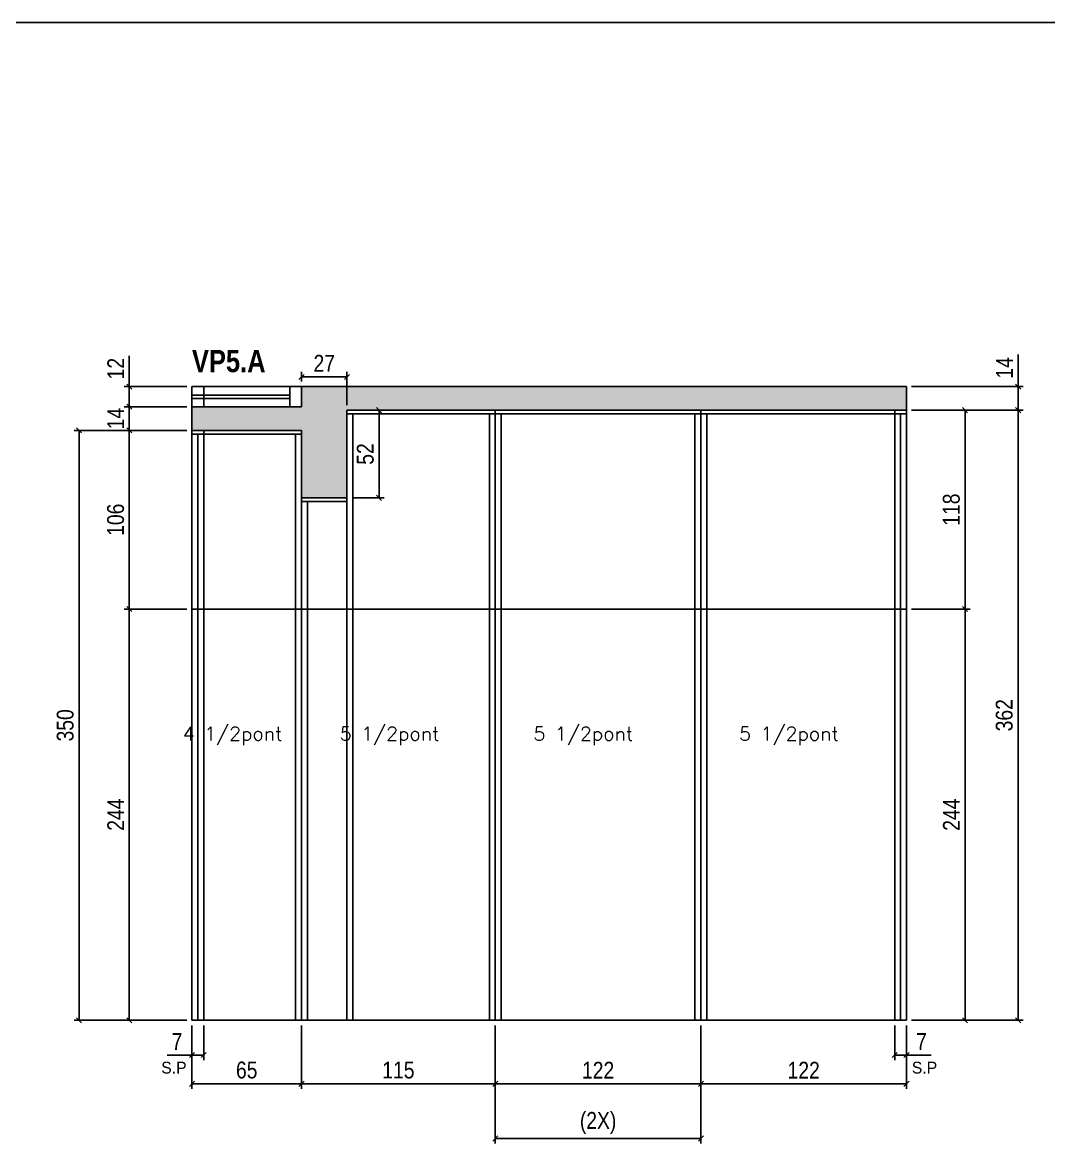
# Model space of a CAD drawing. Extents: x 142292 to 147556, y 149363 to 152785.
# Drawn here: x 145070 to 145679, y 151003 to 151668 of the extents above; entities that cross this region are included whole.
import ezdxf

# ---------------------------------------------------------------- set-up
doc = ezdxf.new("R2010")
doc.units = 0
doc.linetypes.add('HIDDEN', pattern=[0.375, 0.25, -0.125])
doc.layers.get('0').update_dxf_attribs({"linetype": 'CONTINUOUS'})
doc.layers.get('DEFPOINTS').update_dxf_attribs({"linetype": 'CONTINUOUS'})
for name, color, linetype in [('COTA', 241, 'CONTINUOUS'), ('NOMENCLATURA', 7, 'CONTINUOUS'), ('Painéis', 200, 'CONTINUOUS'), ('PONTALETE', 7, 'CONTINUOUS'), ('SARR_2.2x7', 40, 'CONTINUOUS'), ('SARR_3.5x7', 81, 'CONTINUOUS'), ('SARR_EDITAR', 141, 'CONTINUOUS'), ('texto', 7, 'CONTINUOUS')]:
    doc.layers.add(name, color=color, linetype=linetype)
doc.styles.add('COTA TECNICA', font='techl___.ttf', dxfattribs={"height": 10})
doc.styles.add('ROMAS860', font='ROMAS860.SHX')
doc.styles.get("Standard").update_dxf_attribs({"font": 'ROMANS.SHX'})
doc.styles.add('TECNICA', font='techb___.ttf', dxfattribs={"height": 10})
doc.dimstyles.new('PAINEL', dxfattribs={"dimtxt": 10, "dimasz": 3, "dimexe": 3, "dimexo": 3, "dimgap": 3, "dimtad": 1, "dimdec": 1, "dimzin": 12, "dimdsep": 46, "dimtxsty": 'COTA TECNICA', "dimblk1": 'OBLIQUE', "dimblk2": 'OBLIQUE', "dimsah": 1, "dimcen": 0.9, "dimclrd": 4, "dimclre": 4, "dimclrt": 240, "dimadec": 1, "dimazin": 3, "dimtfac": 1, "dimtdec": 1, "dimtmove": 0, "dimatfit": 3, "dimfxl": 1, "dimtolj": 1, "dimtzin": 12, "dimarcsym": 0})

# ---------------------------------------------------------------- blocks, each defined once
blk = doc.blocks.new('_Oblique')
at = {"color": 0, "linetype": 'ByBlock', "lineweight": -2}
blk.add_line((-0.5, -0.5), (0.5, 0.5), dxfattribs=at)
blk = doc.blocks.new('*D932')
at = {"layer": 'COTA', "color": 4, "linetype": 'ByBlock', "lineweight": -2, "transparency": 16777216}
for p, q in [((145472.52, 151073.24), (145472.52, 151035.57)), ((145594.52, 151073.24), (145594.52, 151035.57)), ((145594.52, 151038.57), (145472.52, 151038.57))]:
    blk.add_line(p, q, dxfattribs=at)
at = {"layer": 'DEFPOINTS', "color": 0, "linetype": 'ByBlock', "transparency": 16777216}
for p in [(145472.52, 151076.24), (145594.52, 151076.24), (145472.52, 151038.57)]:
    blk.add_point(p, dxfattribs=at)
at = {"layer": 'COTA', "color": 4, "linetype": 'ByBlock', "lineweight": -2, "transparency": 16777216, "xscale": 3, "yscale": 3, "zscale": 3, "rotation": 180}
blk.add_blockref('_Oblique', (145472.52, 151038.57), dxfattribs=at)
at = {"layer": 'COTA', "color": 4, "linetype": 'ByBlock', "lineweight": -2, "transparency": 16777216, "xscale": 3, "yscale": 3, "zscale": 3}
blk.add_blockref('_Oblique', (145594.52, 151038.57), dxfattribs=at)
at = {"layer": 'COTA', "color": 240, "linetype": 'ByBlock', "transparency": 16777216, "insert": (145533.52, 151046.63), "char_height": 10, "attachment_point": 5, "style": 'COTA TECNICA'}
blk.add_mtext('\\A1;122', dxfattribs=at)
blk = doc.blocks.new('*D933')
at = {"layer": 'COTA', "color": 4, "linetype": 'ByBlock', "lineweight": -2, "transparency": 16777216}
for p, q in [((145350.52, 151073.24), (145350.52, 151035.57)), ((145472.52, 151073.24), (145472.52, 151035.57)), ((145472.52, 151038.57), (145350.52, 151038.57))]:
    blk.add_line(p, q, dxfattribs=at)
at = {"layer": 'DEFPOINTS', "color": 0, "linetype": 'ByBlock', "transparency": 16777216}
for p in [(145350.52, 151076.24), (145472.52, 151076.24), (145350.52, 151038.57)]:
    blk.add_point(p, dxfattribs=at)
at = {"layer": 'COTA', "color": 4, "linetype": 'ByBlock', "lineweight": -2, "transparency": 16777216, "xscale": 3, "yscale": 3, "zscale": 3, "rotation": 180}
blk.add_blockref('_Oblique', (145350.52, 151038.57), dxfattribs=at)
at = {"layer": 'COTA', "color": 4, "linetype": 'ByBlock', "lineweight": -2, "transparency": 16777216, "xscale": 3, "yscale": 3, "zscale": 3}
blk.add_blockref('_Oblique', (145472.52, 151038.57), dxfattribs=at)
at = {"layer": 'COTA', "color": 240, "linetype": 'ByBlock', "transparency": 16777216, "insert": (145411.52, 151046.63), "char_height": 10, "attachment_point": 5, "style": 'COTA TECNICA'}
blk.add_mtext('\\A1;122', dxfattribs=at)
blk = doc.blocks.new('*D934')
at = {"layer": 'COTA', "color": 4, "linetype": 'ByBlock', "lineweight": -2, "transparency": 16777216}
for p, q in [((145167.52, 151320.24), (145130.36, 151320.24)), ((145133.36, 151076.24), (145133.36, 151320.24)), ((145167.52, 151076.24), (145130.36, 151076.24))]:
    blk.add_line(p, q, dxfattribs=at)
at = {"layer": 'DEFPOINTS', "color": 0, "linetype": 'ByBlock', "transparency": 16777216}
for p in [(145133.36, 151320.24), (145170.52, 151320.24), (145170.52, 151076.24)]:
    blk.add_point(p, dxfattribs=at)
at = {"layer": 'COTA', "color": 4, "linetype": 'ByBlock', "lineweight": -2, "transparency": 16777216, "xscale": 3, "yscale": 3, "zscale": 3}
for p, rotation in [((145133.36, 151320.24), 90), ((145133.36, 151076.24), 270)]:
    blk.add_blockref('_Oblique', p, dxfattribs=dict(at, rotation=rotation))
at = {"layer": 'COTA', "color": 240, "linetype": 'ByBlock', "transparency": 16777216, "insert": (145125.29, 151198.24), "char_height": 10, "attachment_point": 5, "rotation": 90, "style": 'COTA TECNICA'}
blk.add_mtext('\\A1;244', dxfattribs=at)
blk = doc.blocks.new('*D935')
at = {"layer": 'COTA', "color": 4, "linetype": 'ByBlock', "lineweight": -2, "transparency": 16777216}
for p, q in [((145167.52, 151426.24), (145130.36, 151426.24)), ((145133.36, 151320.24), (145133.36, 151426.24)), ((145167.52, 151320.24), (145130.36, 151320.24))]:
    blk.add_line(p, q, dxfattribs=at)
at = {"layer": 'DEFPOINTS', "color": 0, "linetype": 'ByBlock', "transparency": 16777216}
for p in [(145133.36, 151426.24), (145170.52, 151426.24), (145170.52, 151320.24)]:
    blk.add_point(p, dxfattribs=at)
at = {"layer": 'COTA', "color": 4, "linetype": 'ByBlock', "lineweight": -2, "transparency": 16777216, "xscale": 3, "yscale": 3, "zscale": 3}
for p, rotation in [((145133.36, 151426.24), 90), ((145133.36, 151320.24), 270)]:
    blk.add_blockref('_Oblique', p, dxfattribs=dict(at, rotation=rotation))
at = {"layer": 'COTA', "color": 240, "linetype": 'ByBlock', "transparency": 16777216, "insert": (145125.26, 151373.24), "char_height": 10, "attachment_point": 5, "rotation": 90, "style": 'COTA TECNICA'}
blk.add_mtext('\\A1;106', dxfattribs=at)
blk = doc.blocks.new('*D936')
at = {"layer": 'COTA', "color": 4, "linetype": 'ByBlock', "lineweight": -2, "transparency": 16777216}
for p, q in [((145167.52, 151426.24), (145100.58, 151426.24)), ((145103.58, 151076.24), (145103.58, 151426.24)), ((145167.52, 151076.24), (145100.58, 151076.24))]:
    blk.add_line(p, q, dxfattribs=at)
at = {"layer": 'DEFPOINTS', "color": 0, "linetype": 'ByBlock', "transparency": 16777216}
for p in [(145103.58, 151426.24), (145170.52, 151426.24), (145170.52, 151076.24)]:
    blk.add_point(p, dxfattribs=at)
at = {"layer": 'COTA', "color": 4, "linetype": 'ByBlock', "lineweight": -2, "transparency": 16777216, "xscale": 3, "yscale": 3, "zscale": 3}
for p, rotation in [((145103.58, 151426.24), 90), ((145103.58, 151076.24), 270)]:
    blk.add_blockref('_Oblique', p, dxfattribs=dict(at, rotation=rotation))
at = {"layer": 'COTA', "color": 240, "linetype": 'ByBlock', "transparency": 16777216, "insert": (145095.36, 151251.24), "char_height": 10, "attachment_point": 5, "rotation": 90, "style": 'COTA TECNICA'}
blk.add_mtext('\\A1;350', dxfattribs=at)
blk = doc.blocks.new('*D937')
at = {"layer": 'COTA', "color": 4, "linetype": 'ByBlock', "lineweight": -2, "transparency": 16777216}
for p, q in [((145235.52, 151073.24), (145235.52, 151035.57)), ((145350.52, 151073.24), (145350.52, 151035.57)), ((145350.52, 151038.57), (145235.52, 151038.57))]:
    blk.add_line(p, q, dxfattribs=at)
at = {"layer": 'DEFPOINTS', "color": 0, "linetype": 'ByBlock', "transparency": 16777216}
for p in [(145235.52, 151076.24), (145350.52, 151076.24), (145235.52, 151038.57)]:
    blk.add_point(p, dxfattribs=at)
at = {"layer": 'COTA', "color": 4, "linetype": 'ByBlock', "lineweight": -2, "transparency": 16777216, "xscale": 3, "yscale": 3, "zscale": 3, "rotation": 180}
blk.add_blockref('_Oblique', (145235.52, 151038.57), dxfattribs=at)
at = {"layer": 'COTA', "color": 4, "linetype": 'ByBlock', "lineweight": -2, "transparency": 16777216, "xscale": 3, "yscale": 3, "zscale": 3}
blk.add_blockref('_Oblique', (145350.52, 151038.57), dxfattribs=at)
at = {"layer": 'COTA', "color": 240, "linetype": 'ByBlock', "transparency": 16777216, "insert": (145293.02, 151046.68), "char_height": 10, "attachment_point": 5, "style": 'COTA TECNICA'}
blk.add_mtext('\\A1;115', dxfattribs=at)
blk = doc.blocks.new('*D938')
at = {"layer": 'COTA', "color": 4, "linetype": 'ByBlock', "lineweight": -2, "transparency": 16777216}
for p, q in [((145170.52, 151073.24), (145170.52, 151035.57)), ((145235.52, 151073.24), (145235.52, 151035.57)), ((145235.52, 151038.57), (145170.52, 151038.57))]:
    blk.add_line(p, q, dxfattribs=at)
at = {"layer": 'DEFPOINTS', "color": 0, "linetype": 'ByBlock', "transparency": 16777216}
for p in [(145170.52, 151076.24), (145235.52, 151076.24), (145170.52, 151038.57)]:
    blk.add_point(p, dxfattribs=at)
at = {"layer": 'COTA', "color": 4, "linetype": 'ByBlock', "lineweight": -2, "transparency": 16777216, "xscale": 3, "yscale": 3, "zscale": 3, "rotation": 180}
blk.add_blockref('_Oblique', (145170.52, 151038.57), dxfattribs=at)
at = {"layer": 'COTA', "color": 4, "linetype": 'ByBlock', "lineweight": -2, "transparency": 16777216, "xscale": 3, "yscale": 3, "zscale": 3}
blk.add_blockref('_Oblique', (145235.52, 151038.57), dxfattribs=at)
at = {"layer": 'COTA', "color": 240, "linetype": 'ByBlock', "transparency": 16777216, "insert": (145203.02, 151046.68), "char_height": 10, "attachment_point": 5, "style": 'COTA TECNICA'}
blk.add_mtext('\\A1;65', dxfattribs=at)
blk = doc.blocks.new('*D939')
at = {"layer": 'COTA', "color": 4, "linetype": 'ByBlock', "lineweight": -2, "transparency": 16777216}
for p, q in [((145167.52, 151440.24), (145130.36, 151440.24)), ((145133.36, 151426.24), (145133.36, 151440.24)), ((145167.52, 151426.24), (145130.36, 151426.24))]:
    blk.add_line(p, q, dxfattribs=at)
at = {"layer": 'DEFPOINTS', "color": 0, "linetype": 'ByBlock', "transparency": 16777216}
for p in [(145133.36, 151440.24), (145170.52, 151440.24), (145170.52, 151426.24)]:
    blk.add_point(p, dxfattribs=at)
at = {"layer": 'COTA', "color": 4, "linetype": 'ByBlock', "lineweight": -2, "transparency": 16777216, "xscale": 3, "yscale": 3, "zscale": 3}
for p, rotation in [((145133.36, 151440.24), 90), ((145133.36, 151426.24), 270)]:
    blk.add_blockref('_Oblique', p, dxfattribs=dict(at, rotation=rotation))
at = {"layer": 'COTA', "color": 240, "linetype": 'ByBlock', "transparency": 16777216, "insert": (145125.29, 151433.24), "char_height": 10, "attachment_point": 5, "rotation": 90, "style": 'COTA TECNICA'}
blk.add_mtext('\\A1;14', dxfattribs=at)
blk = doc.blocks.new('*D940')
at = {"layer": 'COTA', "color": 4, "linetype": 'ByBlock', "lineweight": -2, "transparency": 16777216}
for p, q in [((145133.36, 151452.24), (145133.36, 151470.55)), ((145167.52, 151452.24), (145130.36, 151452.24)), ((145133.36, 151440.24), (145133.36, 151452.24)), ((145167.52, 151440.24), (145130.36, 151440.24))]:
    blk.add_line(p, q, dxfattribs=at)
at = {"layer": 'DEFPOINTS', "color": 0, "linetype": 'ByBlock', "transparency": 16777216}
for p in [(145133.36, 151452.24), (145170.52, 151452.24), (145170.52, 151440.24)]:
    blk.add_point(p, dxfattribs=at)
at = {"layer": 'COTA', "color": 4, "linetype": 'ByBlock', "lineweight": -2, "transparency": 16777216, "xscale": 3, "yscale": 3, "zscale": 3}
for p, rotation in [((145133.36, 151452.24), 90), ((145133.36, 151440.24), 270)]:
    blk.add_blockref('_Oblique', p, dxfattribs=dict(at, rotation=rotation))
at = {"layer": 'COTA', "color": 240, "linetype": 'ByBlock', "transparency": 16777216, "insert": (145125.3, 151462.89), "char_height": 10, "attachment_point": 5, "rotation": 90, "style": 'COTA TECNICA'}
blk.add_mtext('\\A1;12', dxfattribs=at)
blk = doc.blocks.new('*D941')
at = {"layer": 'COTA', "color": 4, "linetype": 'ByBlock', "lineweight": -2, "transparency": 16777216}
for p, q in [((145597.52, 151320.24), (145632.24, 151320.24)), ((145629.24, 151076.24), (145629.24, 151320.24)), ((145597.52, 151076.24), (145632.24, 151076.24))]:
    blk.add_line(p, q, dxfattribs=at)
at = {"layer": 'DEFPOINTS', "color": 0, "linetype": 'ByBlock', "transparency": 16777216}
for p in [(145594.52, 151320.24), (145629.24, 151320.24), (145594.52, 151076.24)]:
    blk.add_point(p, dxfattribs=at)
at = {"layer": 'COTA', "color": 4, "linetype": 'ByBlock', "lineweight": -2, "transparency": 16777216, "xscale": 3, "yscale": 3, "zscale": 3}
for p, rotation in [((145629.24, 151320.24), 90), ((145629.24, 151076.24), 270)]:
    blk.add_blockref('_Oblique', p, dxfattribs=dict(at, rotation=rotation))
at = {"layer": 'COTA', "color": 240, "linetype": 'ByBlock', "transparency": 16777216, "insert": (145621.17, 151198.24), "char_height": 10, "attachment_point": 5, "rotation": 90, "style": 'COTA TECNICA'}
blk.add_mtext('\\A1;244', dxfattribs=at)
blk = doc.blocks.new('*D942')
at = {"layer": 'COTA', "color": 4, "linetype": 'ByBlock', "lineweight": -2, "transparency": 16777216}
for p, q in [((145597.52, 151438.24), (145632.24, 151438.24)), ((145629.24, 151320.24), (145629.24, 151438.24)), ((145597.52, 151320.24), (145632.24, 151320.24))]:
    blk.add_line(p, q, dxfattribs=at)
at = {"layer": 'DEFPOINTS', "color": 0, "linetype": 'ByBlock', "transparency": 16777216}
for p in [(145594.52, 151438.24), (145629.24, 151438.24), (145594.52, 151320.24)]:
    blk.add_point(p, dxfattribs=at)
at = {"layer": 'COTA', "color": 4, "linetype": 'ByBlock', "lineweight": -2, "transparency": 16777216, "xscale": 3, "yscale": 3, "zscale": 3}
for p, rotation in [((145629.24, 151438.24), 90), ((145629.24, 151320.24), 270)]:
    blk.add_blockref('_Oblique', p, dxfattribs=dict(at, rotation=rotation))
at = {"layer": 'COTA', "color": 240, "linetype": 'ByBlock', "transparency": 16777216, "insert": (145621.15, 151379.24), "char_height": 10, "attachment_point": 5, "rotation": 90, "style": 'COTA TECNICA'}
blk.add_mtext('\\A1;118', dxfattribs=at)
blk = doc.blocks.new('*D943')
at = {"layer": 'COTA', "color": 4, "linetype": 'ByBlock', "lineweight": -2, "transparency": 16777216}
for p, q in [((145660.77, 151452.24), (145660.77, 151471.35)), ((145597.52, 151452.24), (145663.77, 151452.24)), ((145660.77, 151438.24), (145660.77, 151452.24)), ((145597.52, 151438.24), (145663.77, 151438.24))]:
    blk.add_line(p, q, dxfattribs=at)
at = {"layer": 'DEFPOINTS', "color": 0, "linetype": 'ByBlock', "transparency": 16777216}
for p in [(145594.52, 151452.24), (145660.77, 151452.24), (145594.52, 151438.24)]:
    blk.add_point(p, dxfattribs=at)
at = {"layer": 'COTA', "color": 4, "linetype": 'ByBlock', "lineweight": -2, "transparency": 16777216, "xscale": 3, "yscale": 3, "zscale": 3}
for p, rotation in [((145660.77, 151452.24), 90), ((145660.77, 151438.24), 270)]:
    blk.add_blockref('_Oblique', p, dxfattribs=dict(at, rotation=rotation))
at = {"layer": 'COTA', "color": 240, "linetype": 'ByBlock', "transparency": 16777216, "insert": (145652.7, 151463.3), "char_height": 10, "attachment_point": 5, "rotation": 90, "style": 'COTA TECNICA'}
blk.add_mtext('\\A1;14', dxfattribs=at)
blk = doc.blocks.new('*D944')
at = {"layer": 'COTA', "color": 4, "linetype": 'ByBlock', "lineweight": -2, "transparency": 16777216}
for p, q in [((145597.52, 151438.24), (145663.77, 151438.24)), ((145660.77, 151076.24), (145660.77, 151438.24)), ((145597.52, 151076.24), (145663.77, 151076.24))]:
    blk.add_line(p, q, dxfattribs=at)
at = {"layer": 'DEFPOINTS', "color": 0, "linetype": 'ByBlock', "transparency": 16777216}
for p in [(145594.52, 151438.24), (145660.77, 151438.24), (145594.52, 151076.24)]:
    blk.add_point(p, dxfattribs=at)
at = {"layer": 'COTA', "color": 4, "linetype": 'ByBlock', "lineweight": -2, "transparency": 16777216, "xscale": 3, "yscale": 3, "zscale": 3}
for p, rotation in [((145660.77, 151438.24), 90), ((145660.77, 151076.24), 270)]:
    blk.add_blockref('_Oblique', p, dxfattribs=dict(at, rotation=rotation))
at = {"layer": 'COTA', "color": 240, "linetype": 'ByBlock', "transparency": 16777216, "insert": (145652.56, 151257.24), "char_height": 10, "attachment_point": 5, "rotation": 90, "style": 'COTA TECNICA'}
blk.add_mtext('\\A1;362', dxfattribs=at)
blk = doc.blocks.new('*D904')
at = {"layer": 'COTA', "color": 4, "linetype": 'ByBlock', "lineweight": -2, "transparency": 16777216}
for p, q in [((145170.52, 151073.24), (145170.52, 151052.61)), ((145177.52, 151073.24), (145177.52, 151052.61)), ((145170.52, 151055.61), (145155.79, 151055.61)), ((145177.52, 151055.61), (145170.52, 151055.61))]:
    blk.add_line(p, q, dxfattribs=at)
at = {"layer": 'DEFPOINTS', "color": 0, "linetype": 'ByBlock', "transparency": 16777216}
for p in [(145170.52, 151076.24), (145177.52, 151076.24), (145170.52, 151055.61)]:
    blk.add_point(p, dxfattribs=at)
at = {"layer": 'COTA', "color": 4, "linetype": 'ByBlock', "lineweight": -2, "transparency": 16777216, "xscale": 3, "yscale": 3, "zscale": 3, "rotation": 180}
blk.add_blockref('_Oblique', (145170.52, 151055.61), dxfattribs=at)
at = {"layer": 'COTA', "color": 4, "linetype": 'ByBlock', "lineweight": -2, "transparency": 16777216, "xscale": 3, "yscale": 3, "zscale": 3}
blk.add_blockref('_Oblique', (145177.52, 151055.61), dxfattribs=at)
at = {"layer": 'COTA', "color": 240, "linetype": 'ByBlock', "transparency": 16777216, "insert": (145161.65, 151063.68), "char_height": 10, "attachment_point": 5, "style": 'COTA TECNICA'}
blk.add_mtext('\\A1;7', dxfattribs=at)
blk = doc.blocks.new('*D945')
at = {"layer": 'COTA', "color": 4, "linetype": 'ByBlock', "lineweight": -2, "transparency": 16777216}
for p, q in [((145350.52, 151073.24), (145350.52, 151003.12)), ((145472.52, 151073.24), (145472.52, 151003.12)), ((145472.52, 151006.12), (145350.52, 151006.12))]:
    blk.add_line(p, q, dxfattribs=at)
at = {"layer": 'DEFPOINTS', "color": 0, "linetype": 'ByBlock', "transparency": 16777216}
for p in [(145350.52, 151076.24), (145472.52, 151076.24), (145350.52, 151006.12)]:
    blk.add_point(p, dxfattribs=at)
at = {"layer": 'COTA', "color": 4, "linetype": 'ByBlock', "lineweight": -2, "transparency": 16777216, "xscale": 3, "yscale": 3, "zscale": 3, "rotation": 180}
blk.add_blockref('_Oblique', (145350.52, 151006.12), dxfattribs=at)
at = {"layer": 'COTA', "color": 4, "linetype": 'ByBlock', "lineweight": -2, "transparency": 16777216, "xscale": 3, "yscale": 3, "zscale": 3}
blk.add_blockref('_Oblique', (145472.52, 151006.12), dxfattribs=at)
at = {"layer": 'COTA', "color": 240, "linetype": 'ByBlock', "transparency": 16777216, "insert": (145411.52, 151015.34), "char_height": 10, "attachment_point": 5, "style": 'COTA TECNICA'}
blk.add_mtext('\\A1;(2X)', dxfattribs=at)
blk = doc.blocks.new('*D905')
at = {"layer": 'COTA', "color": 4, "linetype": 'ByBlock', "lineweight": -2, "transparency": 16777216}
for p, q in [((145587.52, 151073.24), (145587.52, 151052.61)), ((145594.52, 151073.24), (145594.52, 151052.61)), ((145587.52, 151055.61), (145594.52, 151055.61)), ((145594.52, 151055.61), (145609.25, 151055.61))]:
    blk.add_line(p, q, dxfattribs=at)
at = {"layer": 'DEFPOINTS', "color": 0, "linetype": 'ByBlock', "transparency": 16777216}
for p in [(145587.52, 151076.24), (145594.52, 151076.24), (145594.52, 151055.61)]:
    blk.add_point(p, dxfattribs=at)
at = {"layer": 'COTA', "color": 4, "linetype": 'ByBlock', "lineweight": -2, "transparency": 16777216, "xscale": 3, "yscale": 3, "zscale": 3, "rotation": 180}
blk.add_blockref('_Oblique', (145587.52, 151055.61), dxfattribs=at)
at = {"layer": 'COTA', "color": 4, "linetype": 'ByBlock', "lineweight": -2, "transparency": 16777216, "xscale": 3, "yscale": 3, "zscale": 3}
blk.add_blockref('_Oblique', (145594.52, 151055.61), dxfattribs=at)
at = {"layer": 'COTA', "color": 240, "linetype": 'ByBlock', "transparency": 16777216, "insert": (145603.39, 151063.68), "char_height": 10, "attachment_point": 5, "style": 'COTA TECNICA'}
blk.add_mtext('\\A1;7', dxfattribs=at)
blk = doc.blocks.new('*D946')
at = {"layer": 'COTA', "color": 4, "linetype": 'ByBlock', "lineweight": -2, "transparency": 16777216}
for p, q in [((145265.52, 151438.24), (145284.53, 151438.24)), ((145281.53, 151438.24), (145281.53, 151386.24)), ((145265.52, 151386.24), (145284.53, 151386.24))]:
    blk.add_line(p, q, dxfattribs=at)
at = {"layer": 'DEFPOINTS', "color": 0, "linetype": 'ByBlock', "transparency": 16777216}
for p in [(145262.52, 151438.24), (145262.52, 151386.24), (145281.53, 151386.24)]:
    blk.add_point(p, dxfattribs=at)
at = {"layer": 'COTA', "color": 4, "linetype": 'ByBlock', "lineweight": -2, "transparency": 16777216, "xscale": 3, "yscale": 3, "zscale": 3}
for p, rotation in [((145281.53, 151438.24), 90), ((145281.53, 151386.24), 270)]:
    blk.add_blockref('_Oblique', p, dxfattribs=dict(at, rotation=rotation))
at = {"layer": 'COTA', "color": 240, "linetype": 'ByBlock', "transparency": 16777216, "insert": (145273.42, 151412.24), "char_height": 10, "attachment_point": 5, "rotation": 90, "style": 'COTA TECNICA'}
blk.add_mtext('\\A1;52', dxfattribs=at)
blk = doc.blocks.new('*D947')
at = {"layer": 'COTA', "color": 4, "linetype": 'ByBlock', "lineweight": -2, "transparency": 16777216}
for p, q in [((145235.52, 151455.24), (145235.52, 151461)), ((145262.52, 151441.24), (145262.52, 151461)), ((145262.52, 151458), (145235.52, 151458))]:
    blk.add_line(p, q, dxfattribs=at)
at = {"layer": 'DEFPOINTS', "color": 0, "linetype": 'ByBlock', "transparency": 16777216}
for p in [(145235.52, 151458), (145235.52, 151452.24), (145262.52, 151438.24)]:
    blk.add_point(p, dxfattribs=at)
at = {"layer": 'COTA', "color": 4, "linetype": 'ByBlock', "lineweight": -2, "transparency": 16777216, "xscale": 3, "yscale": 3, "zscale": 3, "rotation": 180}
blk.add_blockref('_Oblique', (145235.52, 151458), dxfattribs=at)
at = {"layer": 'COTA', "color": 4, "linetype": 'ByBlock', "lineweight": -2, "transparency": 16777216, "xscale": 3, "yscale": 3, "zscale": 3}
blk.add_blockref('_Oblique', (145262.52, 151458), dxfattribs=at)
at = {"layer": 'COTA', "color": 240, "linetype": 'ByBlock', "transparency": 16777216, "insert": (145249.02, 151466.07), "char_height": 10, "attachment_point": 5, "style": 'COTA TECNICA'}
blk.add_mtext('\\A1;27', dxfattribs=at)

msp = doc.modelspace()

# ---------------------------------------------------------------- hatches: boundary and pattern name
at = {"layer": 'COTA', "linetype": 'ByBlock'}
h = msp.add_hatch(dxfattribs=at)
h.set_pattern_fill('AR-CONC', color=256, scale=0.03)
h.set_pattern_definition([(50, (15863.615, 122103.5177), (5.46554007, -0.47817257), [0.5715, -6.2865]), (355, (15863.615, 122103.518), (-1.05730264, 5.73170536), [0.4572, -5.02921753]), (100.4514447, (15864.0705, 122103.478), (4.40823741, 5.25353256), [0.48570026, -5.34270734]), (46.1842, (15863.615, 122105.042), (8.13237123, -1.26126984), [0.85725, -9.42975]), (96.6355576, (15864.293, 122104.937), (7.122124, 7.42278374), [0.7285507, -8.01406824]), (351.184151, (15863.615, 122105.042), (7.122124, 7.42278374), [0.685799, -7.54379196]), (21, (15864.377, 122104.6607), (4.54843174, -3.06795595), [0.5715, -6.2865]), (326, (15864.377, 122104.661), (1.85406085, 5.52563898), [0.4572, -5.0292]), (71.451445, (15864.756, 122104.405), (6.40249258, 2.45768307), [0.48570026, -5.34269813]), (37.5, (15863.615, 122103.5177), (0.092658098, 2.536651166), [0, -4.96824, 0, -5.1054, 0, -5.04825]), (7.5, (15863.615, 122103.5177), (2.004589875, 3.005417245), [0, -2.91084, 0, -4.85394, 0, -1.92405]), (327.5, (15861.9158, 122103.5177), (4.067717855, -0.17186232), [0, -1.905, 0, -5.9436, 0, -7.8867]), (317.5, (15861.1538, 122103.5177), (4.44387544, 0.76279473), [0, -2.4765, 0, -3.94716, 0, -5.6007])])
h.paths.add_polyline_path([(145235.52, 151386.24), (145262.52, 151386.24), (145262.52, 151438.24), (145594.52, 151438.24), (145594.52, 151452.24), (145235.52, 151452.24), (145235.52, 151440.24), (145170.52, 151440.24), (145170.52, 151426.24), (145235.52, 151426.24)])

# ---------------------------------------------------------------- linework, layer by layer
at = {"color": 30}
msp.add_line((142435.57, 151668.29), (146491.26, 151668.29), dxfattribs=at)
at = {"layer": 'COTA', "linetype": 'ByBlock'}
for p, q in [((145594.52, 151452.24), (145235.52, 151452.24)), ((145594.52, 151438.24), (145594.52, 151452.24)), ((145170.52, 151440.24), (145170.52, 151426.24))]:
    msp.add_line(p, q, dxfattribs=at)
at = {"layer": 'Painéis', "linetype": 'Continuous'}
for p, q in [((145235.52, 151452.24), (145170.52, 151452.24)), ((145170.52, 151452.24), (145170.52, 151440.24)), ((145235.52, 151440.24), (145235.52, 151452.24)), ((145170.52, 151440.24), (145235.52, 151440.24)), ((145262.52, 151438.24), (145594.52, 151438.24)), ((145262.52, 151438.24), (145262.52, 151386.24)), ((145350.52, 151438.24), (145350.52, 151076.24)), ((145472.52, 151438.24), (145472.52, 151076.24)), ((145594.52, 151438.24), (145594.52, 151076.24)), ((145170.52, 151426.24), (145235.52, 151426.24)), ((145170.52, 151426.24), (145170.52, 151076.24)), ((145235.52, 151426.24), (145235.52, 151076.24)), ((145262.52, 151386.24), (145235.52, 151386.24)), ((145594.52, 151320.24), (145170.52, 151320.24)), ((145594.52, 151076.24), (145170.52, 151076.24))]:
    msp.add_line(p, q, dxfattribs=at)
at = {"layer": 'SARR_2.2x7', "linetype": 'HIDDEN'}
for p, q in [((145177.52, 151452.24), (145177.52, 151440.24)), ((145587.52, 151438.24), (145587.52, 151320.24)), ((145177.52, 151426.24), (145177.52, 151320.24)), ((145177.52, 151320.24), (145177.52, 151076.24)), ((145587.52, 151320.24), (145587.52, 151076.24))]:
    msp.add_line(p, q, dxfattribs=at)
at = {"layer": 'SARR_2.2x7', "ltscale": 50}
for p, q in [((145228.52, 151440.24), (145228.52, 151452.24)), ((145262.52, 151436.04), (145350.52, 151436.04)), ((145472.52, 151436.04), (145350.52, 151436.04)), ((145472.52, 151436.04), (145594.52, 151436.04)), ((145170.52, 151424.04), (145235.52, 151424.04)), ((145235.52, 151384.04), (145262.52, 151384.04))]:
    msp.add_line(p, q, dxfattribs=at)
at = {"layer": 'SARR_3.5x7'}
for p, q in [((145266.02, 151320.24), (145266.02, 151436.04)), ((145347.02, 151320.24), (145347.02, 151436.04)), ((145354.02, 151320.24), (145354.02, 151436.04)), ((145469.02, 151320.24), (145469.02, 151436.04)), ((145476.02, 151320.24), (145476.02, 151436.04)), ((145591.02, 151320.24), (145591.02, 151436.04)), ((145174.02, 151076.24), (145174.02, 151424.04)), ((145232.02, 151110.24), (145232.02, 151424.04)), ((145239.02, 151320.24), (145239.02, 151384.04)), ((145262.52, 151386.24), (145262.52, 151320.24)), ((145232.02, 151320.24), (145232.02, 151076.24)), ((145239.02, 151320.24), (145239.02, 151076.24)), ((145262.52, 151320.24), (145262.52, 151076.24)), ((145266.02, 151320.24), (145266.02, 151076.24)), ((145347.02, 151320.24), (145347.02, 151076.24)), ((145354.02, 151320.24), (145354.02, 151076.24)), ((145469.02, 151320.24), (145469.02, 151076.24)), ((145476.02, 151320.24), (145476.02, 151076.24)), ((145591.02, 151320.24), (145591.02, 151076.24))]:
    msp.add_line(p, q, dxfattribs=at)
at = {"layer": 'SARR_EDITAR', "linetype": 'Continuous'}
for p, q in [((145228.52, 151447.24), (145170.52, 151447.24)), ((145170.52, 151445.24), (145228.52, 151445.24))]:
    msp.add_line(p, q, dxfattribs=at)

# ---------------------------------------------------------------- texts
at = {"layer": 'NOMENCLATURA', "style": 'TECNICA'}
msp.add_text('VP5.A', height=13.2, dxfattribs=at).set_placement((145170.52, 151460.76))
at = {"layer": 'PONTALETE', "linetype": 'Continuous'}
for s, p in [('4 1/2pont', (145165.03, 151242.19)), ('5 1/2pont', (145258.2, 151242.19)), ('5 1/2pont', (145373.2, 151242.19)), ('5 1/2pont', (145495.2, 151242.19))]:
    msp.add_text(s, height=8.25, dxfattribs=at).set_placement(p)
at = {"layer": 'texto', "color": 4, "char_height": 7, "attachment_point": 5, "style": 'ROMAS860'}
for insert in [(145159.82, 151048.11), (145605.22, 151048.11)]:
    msp.add_mtext('S.P', dxfattribs=dict(at, insert=insert))

# ---------------------------------------------------------------- dimensions: what is measured, and where the dimension line sits
at = {"layer": 'COTA', "linetype": 'ByBlock'}
for base, p1, p2, angle, picture, middle in [((145133.36, 151452.24), (145170.52, 151440.24), (145170.52, 151452.24), 90, '*D940', (145125.3, 151462.89)), ((145235.52, 151458), (145262.52, 151438.24), (145235.52, 151452.24), 180, '*D947', (145249.02, 151466.07)), ((145660.77, 151452.24), (145594.52, 151438.24), (145594.52, 151452.24), 90, '*D943', (145652.7, 151463.3)), ((145281.53, 151386.24), (145262.52, 151438.24), (145262.52, 151386.24), 90, '*D946', (145273.42, 151412.24)), ((145660.77, 151438.24), (145594.52, 151076.24), (145594.52, 151438.24), 90, '*D944', (145652.56, 151257.24)), ((145103.58, 151426.24), (145170.52, 151076.24), (145170.52, 151426.24), 90, '*D936', (145095.36, 151251.24)), ((145133.36, 151320.24), (145170.52, 151076.24), (145170.52, 151320.24), 90, '*D934', (145125.29, 151198.24)), ((145629.24, 151320.24), (145594.52, 151076.24), (145594.52, 151320.24), 90, '*D941', (145621.17, 151198.24)), ((145235.52, 151038.57), (145350.52, 151076.24), (145235.52, 151076.24), 180, '*D937', (145293.02, 151046.68)), ((145472.52, 151038.57), (145594.52, 151076.24), (145472.52, 151076.24), 180, '*D932', (145533.52, 151046.63)), ((145594.52, 151055.61), (145587.52, 151076.24), (145594.52, 151076.24), 180, '*D905', (145603.39, 151063.68))]:
    dim = msp.add_linear_dim(base=base, p1=p1, p2=p2, angle=angle, dimstyle='PAINEL', dxfattribs=at)
    dim.commit()
    dim.dimension.update_dxf_attribs({"geometry": picture, "text_midpoint": middle})
dim = msp.add_linear_dim(base=(145133.36, 151440.24), p1=(145170.52, 151426.24), p2=(145170.52, 151440.24), angle=90, dimstyle='PAINEL', dxfattribs=at)
dim.commit()
dim.dimension.update_dxf_attribs({"geometry": '*D939', "text_midpoint": (145133.36, 151433.24), "dimtype": 160})
for base, p1, p2, angle, picture, middle in [((145629.24, 151438.24), (145594.52, 151320.24), (145594.52, 151438.24), 90, '*D942', (145621.15, 151379.24)), ((145133.36, 151426.24), (145170.52, 151320.24), (145170.52, 151426.24), 90, '*D935', (145125.26, 151373.24)), ((145170.52, 151038.57), (145235.52, 151076.24), (145170.52, 151076.24), 180, '*D938', (145203.02, 151046.68)), ((145350.52, 151038.57), (145472.52, 151076.24), (145350.52, 151076.24), 180, '*D933', (145411.52, 151046.63))]:
    dim = msp.add_linear_dim(base=base, p1=p1, p2=p2, angle=angle, dimstyle='PAINEL', override={"dimtmove": 1}, dxfattribs=at)
    dim.commit()
    dim.dimension.update_dxf_attribs({"geometry": picture, "text_midpoint": middle})
dim = msp.add_linear_dim(base=(145170.52, 151055.61), p1=(145177.52, 151076.24), p2=(145170.52, 151076.24), dimstyle='PAINEL', dxfattribs=at)
dim.commit()
dim.dimension.update_dxf_attribs({"geometry": '*D904', "text_midpoint": (145161.65, 151063.68)})
dim = msp.add_linear_dim(base=(145350.52, 151006.12), p1=(145472.52, 151076.24), p2=(145350.52, 151076.24), angle=180, text='(2X)', dimstyle='PAINEL', dxfattribs=at)
dim.commit()
dim.dimension.update_dxf_attribs({"geometry": '*D945', "text_midpoint": (145411.52, 151015.34)})

doc.saveas('drawing.dxf')
